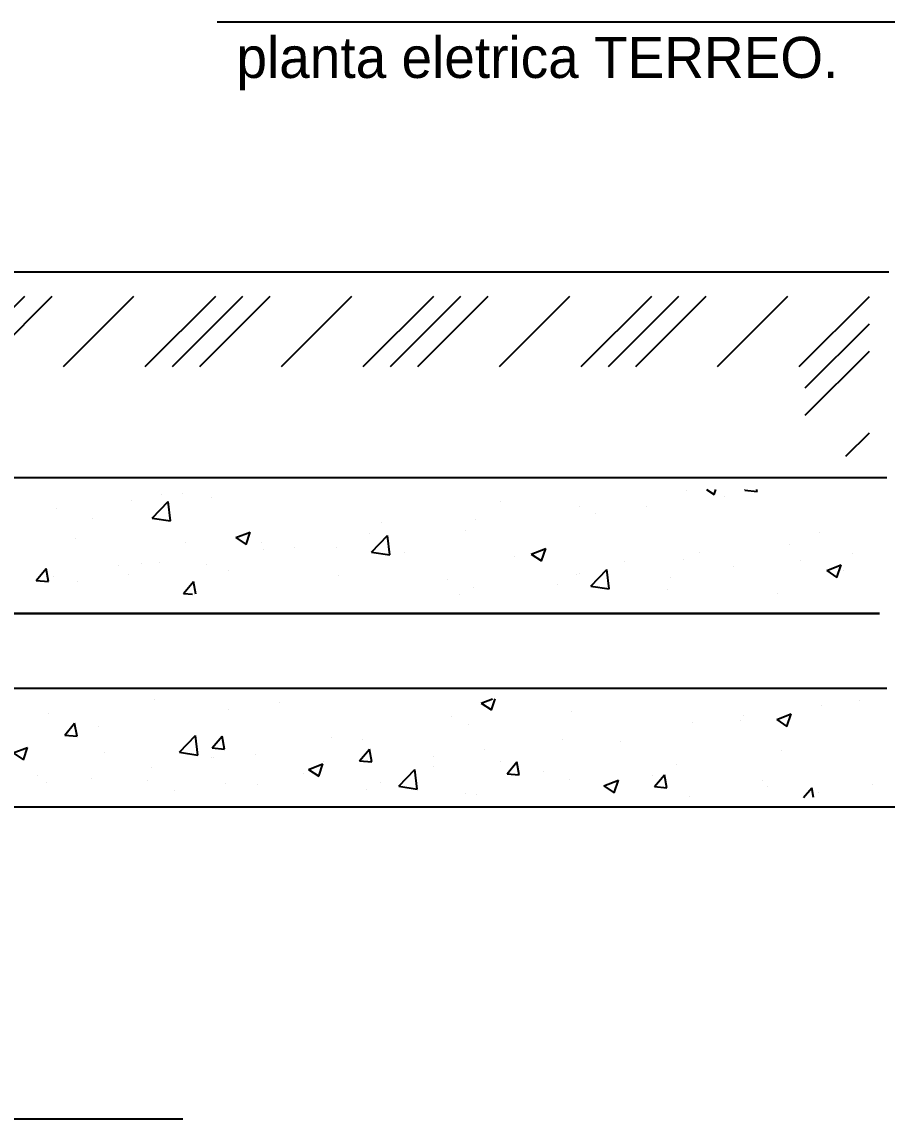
# Model space of a CAD drawing. Extents: x 0.035 to 0.854, y 0.057 to 0.57.
# Drawn here: x 0.78265 to 0.81737, y 0.34163 to 0.38567 of the extents above; entities that cross this region are included whole.
import ezdxf

# ---------------------------------------------------------------- set-up
doc = ezdxf.new("R2010")
doc.units = 0
doc.header["$LTSCALE"] = 500
doc.header["$MEASUREMENT"] = 0
doc.linetypes.add('DASHED2', pattern=[0.375, 0.25, -0.125])
doc.layers.get('0').update_dxf_attribs({"linetype": 'CONTINUOUS'})

# ---------------------------------------------------------------- blocks, each defined once
blk = doc.blocks.new('*X37')
at = {"color": 0, "linetype": 'Continuous'}
for p, q in [((-85.649, 32.349), (-82.223, 35.776)), ((-84.324, 32.349), (-80.897, 35.776)), ((-80.346, 32.349), (-76.919, 35.776)), ((-76.369, 32.349), (-72.942, 35.776)), ((-75.043, 32.349), (-71.616, 35.776)), ((-73.717, 32.349), (-70.29, 35.776)), ((-69.739, 32.349), (-66.313, 35.776)), ((-65.762, 32.349), (-62.335, 35.776)), ((-64.436, 32.349), (-61.01, 35.776)), ((-63.11, 32.349), (-59.684, 35.776)), ((-59.133, 32.349), (-55.706, 35.776)), ((-55.155, 32.349), (-51.729, 35.776)), ((-53.83, 32.349), (-50.403, 35.776)), ((-52.504, 32.349), (-49.077, 35.776)), ((-48.526, 32.349), (-45.1, 35.776)), ((-44.549, 32.349), (-41.138, 35.76)), ((-44.257, 31.315), (-41.138, 34.434)), ((-44.257, 29.99), (-41.138, 33.109)), ((-42.281, 27.988), (-41.138, 29.131))]:
    blk.add_line(p, q, dxfattribs=at)
blk = doc.blocks.new('*X41')
at = {"color": 0, "linetype": 'Continuous'}
for p, q in [((-74.543, 26.164), (-74.543, 26.164)), ((-50.056, 26.303), (-50.056, 26.303)), ((-49.058, 26.372), (-48.688, 26.122)), ((-48.688, 26.123), (-48.605, 26.372)), ((-47.198, 26.331), (-47.164, 26.372)), ((-47.198, 26.331), (-46.6, 26.279)), ((-46.6, 26.279), (-46.618, 26.372)), ((-77.046, 25.834), (-77.046, 25.834)), ((-76.033, 24.983), (-75.254, 25.794)), ((-75.559, 26.148), (-75.559, 26.148)), ((-75.143, 24.845), (-75.254, 25.795)), ((-73.124, 25.976), (-73.124, 25.976)), ((-59.064, 25.783), (-59.064, 25.783)), ((-48.174, 26.038), (-48.174, 26.038)), ((-80.693, 25.444), (-80.693, 25.444)), ((-55.25, 25.553), (-55.25, 25.553)), ((-54.464, 25.21), (-54.464, 25.21)), ((-51.961, 25.539), (-51.961, 25.539)), ((-78.956, 24.975), (-78.956, 24.975)), ((-76.033, 24.983), (-75.143, 24.845)), ((-64.896, 24.782), (-64.896, 24.782)), ((-60.301, 24.913), (-60.301, 24.913)), ((-71.959, 24.034), (-71.259, 24.302)), ((-71.959, 24.034), (-71.462, 23.698)), ((-71.462, 23.698), (-71.259, 24.302)), ((-65.436, 24.209), (-65.436, 24.209)), ((-65.36, 23.328), (-64.581, 24.139)), ((-64.471, 23.19), (-64.581, 24.139)), ((-60.78, 24.378), (-60.78, 24.378)), ((-43.581, 24.285), (-43.581, 24.285)), ((-79.768, 23.995), (-79.768, 23.995)), ((-74.43, 23.769), (-74.43, 23.769)), ((-70.728, 23.78), (-70.728, 23.78)), ((-69.091, 23.544), (-69.091, 23.544)), ((-67.071, 23.55), (-67.071, 23.55)), ((-64.567, 23.88), (-64.567, 23.88)), ((-57.588, 23.233), (-56.888, 23.501)), ((-57.091, 22.897), (-56.888, 23.502)), ((-45.044, 23.678), (-45.044, 23.678)), ((-70.629, 23.459), (-70.629, 23.459)), ((-65.36, 23.328), (-64.471, 23.19)), ((-63.753, 23.318), (-63.753, 23.318)), ((-58.415, 23.093), (-58.415, 23.093)), ((-57.588, 23.233), (-57.091, 22.897)), ((-50.178, 22.974), (-50.178, 22.974)), ((-49.413, 23.284), (-49.413, 23.284)), ((-41.986, 23.255), (-41.986, 23.255)), ((-81.674, 21.947), (-81.192, 22.521)), ((-81.076, 21.894), (-81.192, 22.521)), ((-77.659, 22.652), (-77.659, 22.652)), ((-76.56, 22.779), (-76.56, 22.779)), ((-75.681, 22.819), (-75.681, 22.819)), ((-73.386, 22.719), (-73.386, 22.719)), ((-72.321, 22.426), (-72.321, 22.426)), ((-54.688, 21.672), (-53.909, 22.484)), ((-53.798, 21.534), (-53.909, 22.484)), ((-53.077, 22.867), (-53.077, 22.867)), ((-47.739, 22.642), (-47.739, 22.642)), ((-44.489, 22.925), (-44.489, 22.925)), ((-43.217, 22.432), (-42.516, 22.701)), ((-43.217, 22.432), (-42.719, 22.096)), ((-42.719, 22.096), (-42.516, 22.701)), ((-81.674, 21.947), (-81.076, 21.894)), ((-80.815, 22.115), (-80.815, 22.115)), ((-79.677, 21.89), (-79.677, 21.89)), ((-77.174, 22.22), (-77.174, 22.22)), ((-74.501, 21.319), (-74.019, 21.894)), ((-73.906, 21.281), (-74.019, 21.894)), ((-66.983, 22.201), (-66.983, 22.201)), ((-61.645, 21.975), (-61.645, 21.975)), ((-55.372, 22.224), (-55.372, 22.224)), ((-55.245, 22.283), (-55.245, 22.283)), ((-50.804, 22.094), (-50.804, 22.094)), ((-42.4, 22.416), (-42.4, 22.416)), ((-60.423, 21.584), (-60.423, 21.584)), ((-56.306, 21.749), (-56.306, 21.749)), ((-54.688, 21.672), (-53.798, 21.534)), ((-54.592, 21.595), (-54.592, 21.595)), ((-50.968, 21.524), (-50.968, 21.524)), ((-74.501, 21.319), (-74.064, 21.281)), ((-61.077, 21.282), (-61.077, 21.282)), ((-45.63, 21.298), (-45.63, 21.298)), ((-75.924, 16.161), (-75.924, 16.161)), ((-60.021, 15.981), (-59.478, 16.19)), ((-59.524, 15.646), (-59.341, 16.19)), ((-41.598, 16.123), (-41.598, 16.123)), ((-72.332, 15.662), (-72.332, 15.662)), ((-69.829, 15.991), (-69.829, 15.991)), ((-60.021, 15.981), (-59.524, 15.646)), ((-55.615, 15.567), (-55.615, 15.567)), ((-43.46, 15.865), (-43.46, 15.865)), ((-81.058, 15.457), (-81.058, 15.457)), ((-80.286, 14.425), (-79.804, 14.999)), ((-79.688, 14.372), (-79.804, 14.999)), ((-61.49, 15.315), (-61.49, 15.315)), ((-49.75, 15.037), (-49.75, 15.037)), ((-47.43, 15.122), (-47.43, 15.122)), ((-47.247, 15.367), (-47.247, 15.367)), ((-45.65, 15.18), (-44.95, 15.449)), ((-45.65, 15.18), (-45.152, 14.845)), ((-45.152, 14.845), (-44.95, 15.449)), ((-80.286, 14.425), (-79.688, 14.372)), ((-78.648, 14.83), (-78.648, 14.83)), ((-60.666, 14.926), (-60.666, 14.926)), ((-74.707, 13.586), (-73.928, 14.398)), ((-73.817, 13.448), (-73.928, 14.398)), ((-73.114, 13.797), (-72.631, 14.372)), ((-72.516, 13.745), (-72.631, 14.372)), ((-67.322, 14.314), (-67.322, 14.314)), ((-65.8, 14.222), (-65.8, 14.222)), ((-56.066, 14.205), (-56.066, 14.205)), ((-53.262, 14.121), (-53.262, 14.121)), ((-82.795, 13.557), (-82.094, 13.826)), ((-82.795, 13.557), (-82.297, 13.221)), ((-82.297, 13.221), (-82.094, 13.826)), ((-78.367, 13.576), (-78.367, 13.576)), ((-74.707, 13.586), (-73.818, 13.448)), ((-73.114, 13.797), (-72.516, 13.745)), ((-73.028, 13.351), (-73.028, 13.351)), ((-70.994, 13.472), (-70.994, 13.472)), ((-65.941, 13.17), (-65.459, 13.744)), ((-65.343, 13.117), (-65.459, 13.744)), ((-62.357, 13.377), (-62.357, 13.377)), ((-59.853, 13.707), (-59.853, 13.707)), ((-45.408, 13.691), (-45.408, 13.691)), ((-76.045, 12.832), (-76.045, 12.832)), ((-73.153, 13.313), (-73.153, 13.313)), ((-68.423, 12.756), (-67.723, 13.025)), ((-67.926, 12.42), (-67.723, 13.025)), ((-67.69, 13.125), (-67.69, 13.125)), ((-65.941, 13.17), (-65.343, 13.117)), ((-62.352, 12.9), (-62.352, 12.9)), ((-59.093, 13.12), (-59.093, 13.12)), ((-58.768, 12.542), (-58.286, 13.117)), ((-58.171, 12.49), (-58.286, 13.117)), ((-50.543, 12.987), (-50.543, 12.987)), ((-81.596, 12.459), (-81.596, 12.459)), ((-78.985, 12.312), (-78.985, 12.312)), ((-68.672, 12.546), (-68.672, 12.546)), ((-68.423, 12.756), (-67.926, 12.42)), ((-64.034, 11.931), (-63.256, 12.743)), ((-63.145, 11.793), (-63.256, 12.743)), ((-58.768, 12.542), (-58.171, 12.49)), ((-57.014, 12.674), (-57.014, 12.674)), ((-51.675, 12.449), (-51.675, 12.449)), ((-51.596, 11.915), (-51.114, 12.489)), ((-50.998, 11.862), (-51.114, 12.489)), ((-81.18, 12.128), (-81.18, 12.128)), ((-76.258, 12.233), (-76.258, 12.233)), ((-72.459, 12.047), (-72.459, 12.047)), ((-70.92, 12.007), (-70.92, 12.007)), ((-65.582, 11.782), (-65.582, 11.782)), ((-64.925, 12.119), (-64.925, 12.119)), ((-64.034, 11.931), (-63.145, 11.793)), ((-55.737, 12.238), (-55.737, 12.238)), ((-54.052, 11.955), (-53.352, 12.224)), ((-54.052, 11.955), (-53.555, 11.619)), ((-53.555, 11.62), (-53.352, 12.224)), ((-51.596, 11.915), (-50.998, 11.862)), ((-46.337, 12.223), (-46.337, 12.223)), ((-46.09, 11.921), (-46.09, 11.921)), ((-44.344, 11.381), (-43.941, 11.862)), ((-43.852, 11.381), (-43.941, 11.862)), ((-40.999, 11.997), (-40.999, 11.997)), ((-74.963, 11.718), (-74.963, 11.718)), ((-60.788, 11.597), (-60.788, 11.597)), ((-60.243, 11.556), (-60.243, 11.556)), ((-49.878, 11.422), (-49.878, 11.422)), ((-43.611, 11.622), (-43.611, 11.622))]:
    blk.add_line(p, q, dxfattribs=at)

msp = doc.modelspace()

# ---------------------------------------------------------------- linework, layer by layer
at = {"linetype": 'Continuous'}
for p, q in [((0.79048, 0.385666), (0.830785, 0.385666)), ((0.690053, 0.367381), (0.81736, 0.367381)), ((0.813466, 0.361917), (0.69032, 0.361917)), ((0.689721, 0.358924), (0.817361, 0.358924)), ((0.686403, 0.354164), (0.824661, 0.354164)), ((0.789107, 0.341629), (0.755268, 0.341629))]:
    msp.add_line(p, q, dxfattribs=at)
at = {"linetype": 'DASHED2'}
for p, q in [((0.69002, 0.361917), (0.817062, 0.361917)), ((0.817062, 0.361917), (0.813466, 0.361917)), ((0.69032, 0.358924), (0.817062, 0.358924))]:
    msp.add_line(p, q, dxfattribs=at)
msp.add_lwpolyline([(0.595377, 0.37564), (0.621061, 0.37564), (0.621061, 0.346187), (0.637233, 0.346187), (0.637233, 0.37564), (0.662917, 0.37564), (0.662917, 0.357113), (0.680515, 0.351888), (0.690028, 0.357588), (0.690028, 0.37564), (0.817435, 0.37564)])

# ---------------------------------------------------------------- block references
at = {"linetype": 'Continuous', "xscale": 0.0008250000000000001, "yscale": 0.0008250000000000001, "zscale": 0.0008250000000000001}
for name in ['*X37', '*X41']:
    msp.add_blockref(name, (0.850598, 0.345142), dxfattribs=at)

# ---------------------------------------------------------------- texts
at = {"linetype": 'Continuous'}
msp.add_text('planta eletrica TERREO.', height=0.00165, dxfattribs=at).set_placement((0.791255, 0.383417))

doc.saveas('drawing.dxf')
